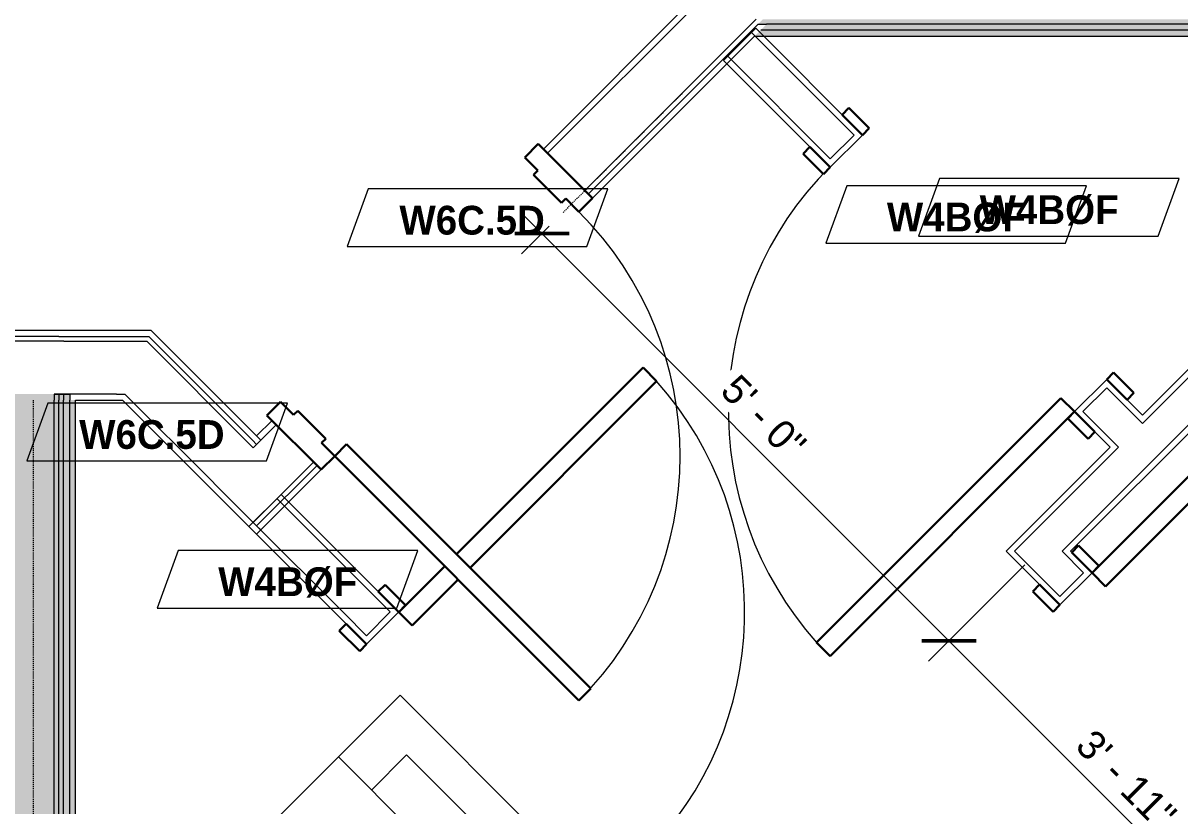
# Model space of a CAD drawing. Header units: inches. Extents: x -4010 to -1814, y 9846 to 12241.
# Drawn here: x -2514.2 to -2393.6, y 11598.3 to 11679.9 of the extents above; entities that cross this region are included whole.
import ezdxf

# ---------------------------------------------------------------- set-up
doc = ezdxf.new("R2010")
doc.units = ezdxf.units.IN
doc.header["$MEASUREMENT"] = 0
doc.linetypes.add('Dash 3_32_', pattern=[0.1875, 0.09375, -0.09375])
for name, color, linetype, lineweight in [('0-1', 7, 'Continuous', 5), ('0-3', 8, 'Continuous', 9), ('A-ANNO-DIMS', 211, 'Continuous', 9), ('A-ANNO-DIMS-32', 211, 'Continuous', 9), ('A-DETL-1', 90, 'Dash 3_32_', 18), ('A-DOOR-1', 7, 'Continuous', 9), ('A-DOOR-2', 10, 'Continuous', 30), ('A-DOOR-3', 31, 'Continuous', 9), ('A-DOOR-4', 31, 'Continuous', 30), ('A-DOOR-FRAM-2', 10, 'Continuous', 30), ('A-DOOR-FRAM-3', 31, 'Continuous', 30), ('A-WALL', 113, 'Continuous', 18), ('A-WALL-2', 250, 'Continuous', 18), ('A-WALL-3', 113, 'Continuous', 9), ('A-WALL-IDEN', 211, 'Continuous', 9), ('I-WALL-1', 21, 'Continuous', 18), ('I-WALL-2', 241, 'Continuous', 5), ('I-WALL-3', 7, 'Continuous', 9), ('P-SANR-FIXT', 6, 'Continuous', 9)]:
    doc.layers.add(name, color=color, linetype=linetype, lineweight=lineweight)
doc.styles.add('Century Gothic', font='ufonts.com_century-gothic.ttf', dxfattribs={"height": 3})
doc.styles.add('Century Gothic_B_1', font='GOTHICB.TTF', dxfattribs={"height": 3})
doc.dimstyles.new('OD_1__HACK_2', dxfattribs={"dimscale": 12, "dimtxt": 3.132505, "dimasz": 0.333333, "dimexe": 0.25, "dimexo": 0.166667, "dimgap": 0.041667, "dimtad": 1, "dimdec": 4, "dimrnd": 0.0625, "dimzin": 3, "dimdsep": 46, "dimlunit": 4, "dimtxsty": 'Century Gothic', "dimblk1": 'OBLIQUE', "dimblk2": 'OBLIQUE', "dimsah": 1, "dimcen": 0.09, "dimdle": 0.25, "dimazin": 0, "dimtfac": 1, "dimtdec": 4, "dimtix": 1, "dimtmove": 0, "dimatfit": 3, "dimfxl": 1, "dimtvp": 1, "dimtfill": 1, "dimfrac": 2, "dimtolj": 1, "dimtzin": 0, "dimarcsym": 2})

# ---------------------------------------------------------------- blocks, each defined once
blk = doc.blocks.new('HOLLOW METAL - UNIT DOOR-2191978-UNIT PLANS - 2ND _ 3RD FLOOR')
at = {"layer": 'A-DOOR-1'}
blk.add_arc((18, 3.875), 36, 90, 180, dxfattribs=at)
at = {"layer": 'A-DOOR-2'}
for p, q in [((18, 39.875), (16.25, 39.875)), ((16.25, 39.875), (16.25, 3.875)), ((18, 3.875), (18, 39.875)), ((16.25, 3.875), (18, 3.875))]:
    blk.add_line(p, q, dxfattribs=at)
at = {"layer": 'A-DOOR-FRAM-2'}
for p, q in [((-18, 3.875), (-20, 3.875)), ((-20, 3.875), (-20, -4.125)), ((-18, 1.9375), (-18, 3.875)), ((18, 3.875), (18, 1.9375)), ((20, 3.875), (18, 3.875)), ((20, -4.125), (20, 3.875)), ((-17.375, 1.9375), (-18, 1.9375)), ((-17.375, -2.1875), (-17.375, 1.9375)), ((18, 1.9375), (17.375, 1.9375)), ((17.375, 1.9375), (17.375, -2.1875)), ((-18, -4.125), (-18, -2.1875)), ((-18, -2.1875), (-17.375, -2.1875)), ((17.375, -2.1875), (18, -2.1875)), ((18, -2.1875), (18, -4.125)), ((-20, -4.125), (-18, -4.125)), ((18, -4.125), (20, -4.125))]:
    blk.add_line(p, q, dxfattribs=at)
blk = doc.blocks.new('CTR - 1st Phase - Common Walls_rvt-1-UNIT PLANS - 2ND _ 3RD FLOOR')
at = {"layer": 'I-WALL-1'}
blk.add_hatch(color=256, dxfattribs=at).paths.add_polyline_path([(-2076.17, 11678.55), (-2076.17, 11679.18), (-2437.28, 11679.18), (-2437.91, 11678.55), (-2370.22, 11678.55), (-2370.22, 11678.74), (-2322.22, 11678.74), (-2322.22, 11678.55), (-2088, 11678.55)], flags=0)
at = {"layer": 'I-WALL-2'}
for points in [[(-2076.17, 11679.8), (-2076.17, 11680.3), (-2437.04, 11680.3), (-2437.54, 11679.8), (-2088, 11679.8)], [(-2076.17, 11679.18), (-2076.17, 11679.8), (-2436.66, 11679.8), (-2437.28, 11679.18), (-2088, 11679.18)], [(-2510.94, 11255.64), (-2510.94, 11641.24), (-2516.44, 11641.24), (-2516.44, 11255.64)], [(-2510.44, 11255.64), (-2510.44, 11641.24), (-2510.94, 11641.24), (-2510.94, 11255.64)], [(-2509.94, 11255.64), (-2509.94, 11641.24), (-2510.44, 11641.24), (-2510.44, 11255.64)], [(-2509.94, 11255.64), (-2509.31, 11255.64), (-2509.31, 11641.24), (-2509.94, 11641.24), (-2509.94, 11268)], [(-2509.31, 11255.64), (-2508.69, 11255.64), (-2508.69, 11640.61), (-2509.31, 11640.61), (-2509.31, 11268)]]:
    blk.add_hatch(color=256, dxfattribs=at).paths.add_polyline_path(points, flags=0)
at = {"layer": 'A-WALL-2'}
for p, q in [((-2443.64, 11682.19), (-2459.49, 11666.34)), ((-2437.75, 11680.3), (-2455.6, 11662.45)), ((-2437.54, 11679.8), (-2455.25, 11662.09)), ((-2437.54, 11679.8), (-2436.66, 11679.8)), ((-2076.17, 11679.18), (-2437.28, 11679.18)), ((-2076.17, 11679.8), (-2436.66, 11679.8)), ((-2510.43, 11647.24), (-2644.75, 11647.24)), ((-2509.93, 11646.74), (-2644.75, 11646.74)), ((-2510.43, 11647.24), (-2501.77, 11647.24)), ((-2509.93, 11646.74), (-2509.05, 11646.74)), ((-2509.05, 11646.74), (-2501.27, 11646.74)), ((-2501.77, 11647.24), (-2501.06, 11647.24)), ((-2501.27, 11646.74), (-2490.62, 11636.09)), ((-2501.06, 11647.24), (-2490.27, 11636.44)), ((-2510.44, 11641.24), (-2510.94, 11641.24)), ((-2510.94, 11641.24), (-2510.44, 11641.24)), ((-2510.94, 11641.24), (-2510.94, 11640.61)), ((-2510.94, 11255.64), (-2510.94, 11640.61)), ((-2509.94, 11641.24), (-2510.44, 11641.24)), ((-2510.44, 11641.24), (-2509.94, 11641.24)), ((-2510.44, 11641.24), (-2510.44, 11640.61)), ((-2510.44, 11255.64), (-2510.44, 11640.61)), ((-2509.31, 11641.24), (-2509.94, 11641.24)), ((-2509.94, 11641.24), (-2509.31, 11641.24)), ((-2509.94, 11641.24), (-2509.94, 11640.61)), ((-2509.94, 11255.64), (-2509.94, 11640.61)), ((-2504.43, 11641.24), (-2509.31, 11641.24)), ((-2509.31, 11641.24), (-2509.31, 11640.61)), ((-2509.31, 11255.64), (-2509.31, 11640.61)), ((-2504.43, 11641.24), (-2503.55, 11641.24)), ((-2503.55, 11641.24), (-2494.51, 11632.2)), ((-2489.39, 11636.44), (-2489.83, 11636.89)), ((-2487.78, 11638.05), (-2489.39, 11636.44)), ((-2490.18, 11635.65), (-2490.62, 11636.09)), ((-2489.83, 11636), (-2490.27, 11636.44)), ((-2489.83, 11636), (-2490.18, 11635.65)), ((-2489.83, 11636), (-2490.18, 11635.65)), ((-2489.39, 11636.44), (-2489.83, 11636)), ((-2489.39, 11636.44), (-2489.83, 11636)), ((-2483.89, 11634.16), (-2490.18, 11627.87)), ((-2483.53, 11633.81), (-2489.83, 11627.52)), ((-2494.07, 11631.76), (-2494.51, 11632.2)), ((-2490.18, 11627.87), (-2494.07, 11631.76)), ((-2489.83, 11627.52), (-2490.18, 11627.87)), ((-2489.39, 11627.08), (-2489.83, 11627.52))]:
    blk.add_line(p, q, dxfattribs=at)
at = {"layer": 'I-WALL-3'}
for p, q in [((-2444.08, 11682.64), (-2459.93, 11666.78)), ((-2454.81, 11661.65), (-2437.91, 11678.55)), ((-2437.91, 11678.55), (-2370.22, 11678.55)), ((-2511.06, 11647.86), (-2644.75, 11647.86)), ((-2501.69, 11647.86), (-2511.06, 11647.86)), ((-2500.81, 11647.86), (-2501.69, 11647.86)), ((-2489.83, 11636.89), (-2500.81, 11647.86)), ((-2508.69, 11640.61), (-2503.81, 11640.61)), ((-2508.69, 11557.15), (-2508.69, 11640.61)), ((-2503.81, 11640.61), (-2494.95, 11631.76)), ((-2488.22, 11638.5), (-2489.83, 11636.89)), ((-2489.39, 11627.08), (-2483.09, 11633.37)), ((-2494.95, 11631.76), (-2489.83, 11626.63)), ((-2489.83, 11626.63), (-2489.39, 11627.08))]:
    blk.add_line(p, q, dxfattribs=at)
at = {"layer": '0-3', "rotation": 225.0000000000052}
blk.add_blockref('HOLLOW METAL - UNIT DOOR-2191978-UNIT PLANS - 2ND _ 3RD FLOOR', (-2471.69, 11650.25), dxfattribs=at)
blk = doc.blocks.new('SWING - SINGLE - FLUSH - 2-10 x 6-8 - PRIVACY-3928450-UNIT PLANS - 2ND _ 3RD FLOOR')
at = {"layer": 'A-DOOR-3'}
blk.add_arc((17, -2.37), 34.07, 180, 266.6343, dxfattribs=at)
at = {"layer": 'A-DOOR-4'}
for p, q in [((15, -2.37), (15, -36.38)), ((17, -2.37), (15, -2.37)), ((17, -2.37), (17, -36.38)), ((17, -36.38), (15, -36.38))]:
    blk.add_line(p, q, dxfattribs=at)
at = {"layer": 'A-DOOR-FRAM-3'}
for p, q in [((-20, 2.38), (-20, 3.38)), ((-20, 3.38), (-17, 3.38)), ((-17, 3.38), (-17, 2.38)), ((17, 2.38), (17, 3.38)), ((17, 3.38), (20, 3.38)), ((20, 3.38), (20, 2.38)), ((-17, 2.38), (-20, 2.38)), ((20, 2.38), (17, 2.38)), ((-20, -2.37), (-17, -2.37)), ((-20, -3.37), (-20, -2.37)), ((-17, -2.37), (-17, -3.37)), ((17, -2.37), (20, -2.37)), ((17, -3.37), (17, -2.37)), ((20, -2.37), (20, -3.37)), ((-17, -3.37), (-20, -3.37)), ((20, -3.37), (17, -3.37))]:
    blk.add_line(p, q, dxfattribs=at)
blk = doc.blocks.new('SWING - SINGLE - FLUSH - 3-0 x 6-8 - PASSAGE-3937331-UNIT PLANS - 2ND _ 3RD FLOOR')
at = {"layer": 'A-DOOR-3'}
blk.add_arc((18, -2.37), 36.07, 180, 266.8211, dxfattribs=at)
at = {"layer": 'A-DOOR-4'}
for p, q in [((16, -2.37), (16, -38.39)), ((18, -2.37), (16, -2.37)), ((18, -2.37), (18, -38.39)), ((18, -38.39), (16, -38.39))]:
    blk.add_line(p, q, dxfattribs=at)
at = {"layer": 'A-DOOR-FRAM-3'}
for p, q in [((-21, 2.38), (-21, 3.38)), ((-21, 3.38), (-18, 3.38)), ((-18, 3.38), (-18, 2.38)), ((18, 2.38), (18, 3.38)), ((18, 3.38), (21, 3.38)), ((21, 3.38), (21, 2.38)), ((-18, 2.38), (-21, 2.38)), ((21, 2.38), (18, 2.38)), ((-21, -2.37), (-18, -2.37)), ((-21, -3.37), (-21, -2.37)), ((-18, -2.37), (-18, -3.37)), ((18, -2.37), (21, -2.37)), ((18, -3.37), (18, -2.37)), ((21, -2.37), (21, -3.37)), ((-18, -3.37), (-21, -3.37)), ((21, -3.37), (18, -3.37))]:
    blk.add_line(p, q, dxfattribs=at)
blk = doc.blocks.new('SWING - SINGLE - FLUSH - 3-0 x 6-8 - PASSAGE-3208263-UNIT PLANS - 2ND _ 3RD FLOOR')
at = {"layer": 'A-DOOR-3'}
blk.add_arc((18, -2.37), 36.07, 180, 266.8211, dxfattribs=at)
at = {"layer": 'A-DOOR-4'}
for p, q in [((16, -2.37), (16, -9.15)), ((18, -2.37), (16, -2.37)), ((18, -2.37), (18, -9.15)), ((16, -10.9), (16, -38.39)), ((18, -10.9), (18, -38.39)), ((18, -38.39), (16, -38.39))]:
    blk.add_line(p, q, dxfattribs=at)
at = {"layer": 'A-DOOR-FRAM-3'}
for p, q in [((-21, 2.38), (-21, 3.38)), ((-21, 3.38), (-18, 3.38)), ((-18, 3.38), (-18, 2.38)), ((18, 2.38), (18, 3.38)), ((18, 3.38), (21, 3.38)), ((21, 3.38), (21, 2.38)), ((-18, 2.38), (-21, 2.38)), ((21, 2.38), (18, 2.38)), ((-21, -2.37), (-18, -2.37)), ((-21, -3.37), (-21, -2.37)), ((-18, -2.37), (-18, -3.37)), ((18, -2.37), (21, -2.37)), ((18, -3.37), (18, -2.37)), ((21, -2.37), (21, -3.37)), ((-18, -3.37), (-21, -3.37)), ((21, -3.37), (18, -3.37))]:
    blk.add_line(p, q, dxfattribs=at)
blk = doc.blocks.new('Stacked Washer and Dryer - 26_x25_ - Private-1352637-UNIT PLANS - 2ND _ 3RD FLOOR')
at = {"layer": 'P-SANR-FIXT'}
for p, q in [((0, 13.625), (32.4375, 13.625)), ((0, 13.625), (0, -13.625)), ((23.34375, 13.625), (23.34375, -13.625)), ((32.4375, 13.625), (32.4375, -13.625)), ((23.34375, 8.75), (28.53125, 8.75)), ((28.53125, 8.75), (28.53125, -8.75)), ((28.53125, -8.75), (23.34375, -8.75)), ((32.4375, -13.625), (0, -13.625))]:
    blk.add_line(p, q, dxfattribs=at)
blk = doc.blocks.new('DIMBLOCK246-UNIT PLANS - 2ND _ 3RD FLOOR')
at = {"layer": 'A-ANNO-DIMS-32'}
for p, q in [((-2409.75, 11623.45), (-2419.78, 11613.42)), ((-2417.66, 11615.54), (-2409.75, 11623.45)), ((-2384.42, 11582.31), (-2417.66, 11615.54)), ((-2373.33, 11593.4), (-2386.54, 11580.19)), ((-2384.42, 11582.31), (-2373.33, 11593.4))]:
    blk.add_line(p, q, dxfattribs=at)
at = {"layer": 'A-ANNO-DIMS-32', "lineweight": 50}
for p, q in [((-2417.66, 11615.54), (-2420.49, 11615.54)), ((-2417.66, 11615.54), (-2414.83, 11615.54)), ((-2384.42, 11582.31), (-2387.25, 11582.31)), ((-2384.42, 11582.31), (-2381.59, 11582.31))]:
    blk.add_line(p, q, dxfattribs=at)
at = {"layer": 'A-ANNO-DIMS-32', "color": 0, "insert": (-2402.5, 11606.53), "char_height": 3, "width": 15.394, "attachment_point": 1, "rotation": 315, "line_spacing_factor": 0.984502, "style": 'Century Gothic', "bg_fill": 3, "box_fill_scale": 1.25, "bg_fill_color": 256, "bg_fill_true_color": 13158600, "bg_fill_transparency": 0}
blk.add_mtext('3\' - 11"', dxfattribs=at)
blk = doc.blocks.new('_Oblique')
at = {"color": 0, "linetype": 'ByBlock', "lineweight": -2}
blk.add_line((-0.5, -0.5), (0.5, 0.5), dxfattribs=at)
blk = doc.blocks.new('DIMBLOCK247-UNIT PLANS - 2ND _ 3RD FLOOR')
at = {"layer": 'A-ANNO-DIMS-32'}
for p, q in [((-2417.66, 11615.54), (-2462.21, 11660.09)), ((-2459.33, 11658.73), (-2462.21, 11655.85)), ((-2460.08, 11657.97), (-2459.33, 11658.73)), ((-2409.75, 11623.45), (-2419.78, 11613.42)), ((-2417.66, 11615.54), (-2409.75, 11623.45))]:
    blk.add_line(p, q, dxfattribs=at)
at = {"layer": 'A-ANNO-DIMS-32', "lineweight": 50}
for p, q in [((-2460.08, 11657.97), (-2462.91, 11657.97)), ((-2460.08, 11657.97), (-2457.26, 11657.97)), ((-2417.66, 11615.54), (-2420.49, 11615.54)), ((-2417.66, 11615.54), (-2414.83, 11615.54))]:
    blk.add_line(p, q, dxfattribs=at)
at = {"layer": 'A-ANNO-DIMS-32', "color": 0, "insert": (-2439.51, 11643.54), "char_height": 3, "width": 12.5897, "attachment_point": 1, "rotation": 315, "line_spacing_factor": 0.984502, "style": 'Century Gothic', "bg_fill": 3, "box_fill_scale": 1.25, "bg_fill_color": 256, "bg_fill_true_color": 13158600, "bg_fill_transparency": 0}
blk.add_mtext('5\' - 0"', dxfattribs=at)
blk = doc.blocks.new('Wall Tag - Arch Wall-3956453-UNIT PLANS - 2ND _ 3RD FLOOR')
at = {"layer": 'A-WALL-IDEN'}
for p, q in [((-0.3561, 0.0937), (-0.4244, -0.0937)), ((0.4244, 0.0937), (-0.3561, 0.0937)), ((0.3561, -0.0937), (0.4244, 0.0937)), ((-0.4244, -0.0937), (0.3561, -0.0937))]:
    blk.add_line(p, q, dxfattribs=at)

msp = doc.modelspace()

# ---------------------------------------------------------------- linework, layer by layer
at = {"layer": 'A-DETL-1'}
for p, q in [((-2444.51464, 11673.53722), (-2457.91237, 11660.13948)), ((-2513.12374, 11640.61899), (-2513.12374, 11286.61899))]:
    msp.add_line(p, q, dxfattribs=at)
at = {"layer": 'A-WALL'}
for p, q in [((-2427.55135, 11668.23054), (-2438.24439, 11678.92358)), ((-2440.71927, 11676.44871), (-2430.02622, 11665.75566)), ((-2430.02622, 11665.75566), (-2427.55135, 11668.23054)), ((-2380.34569, 11655.32823), (-2397.49736, 11638.17655)), ((-2376.84569, 11653.87848), (-2405.85861, 11624.86556)), ((-2401.21162, 11641.89081), (-2403.68649, 11639.41593)), ((-2397.49736, 11638.17655), (-2401.21162, 11641.89081)), ((-2403.68649, 11639.41593), (-2399.97224, 11635.70168)), ((-2399.97224, 11635.70168), (-2410.80836, 11624.86556)), ((-2487.70622, 11630.34563), (-2478.20622, 11620.84563)), ((-2490.1811, 11627.87076), (-2480.6811, 11618.37076)), ((-2406.09479, 11620.15199), (-2410.80836, 11624.86556)), ((-2403.61992, 11622.62686), (-2405.85861, 11624.86556)), ((-2406.09479, 11620.15199), (-2403.61992, 11622.62686)), ((-2475.8974, 11618.53681), (-2478.20622, 11620.84563)), ((-2480.6811, 11618.37076), (-2478.37228, 11616.06194)), ((-2478.37228, 11616.06194), (-2475.8974, 11618.53681))]:
    msp.add_line(p, q, dxfattribs=at)
at = {"layer": 'A-WALL-3'}
for p, q in [((-2437.80245, 11679.36552), (-2441.16121, 11676.00676)), ((-2426.66746, 11668.23054), (-2437.80245, 11679.36552)), ((-2441.16121, 11676.00676), (-2430.02622, 11664.87178)), ((-2430.02622, 11664.87178), (-2426.66746, 11668.23054)), ((-2380.97069, 11655.58711), (-2397.49736, 11639.06043)), ((-2404.97473, 11624.86556), (-2376.22069, 11653.6196)), ((-2401.21162, 11642.77469), (-2404.57038, 11639.41593)), ((-2397.49736, 11639.06043), (-2401.21162, 11642.77469)), ((-2404.57038, 11639.41593), (-2400.85612, 11635.70168)), ((-2400.85612, 11635.70168), (-2411.69224, 11624.86556)), ((-2487.26428, 11630.78757), (-2490.62304, 11627.42882)), ((-2477.76428, 11621.28757), (-2487.26428, 11630.78757)), ((-2490.62304, 11627.42882), (-2481.12304, 11617.92882)), ((-2411.69224, 11624.86556), (-2406.09479, 11619.2681)), ((-2402.73604, 11622.62686), (-2404.97473, 11624.86556)), ((-2406.09479, 11619.2681), (-2402.73604, 11622.62686)), ((-2475.01352, 11618.53681), (-2477.76428, 11621.28757)), ((-2481.12304, 11617.92882), (-2478.37228, 11615.17806)), ((-2478.37228, 11615.17806), (-2475.01352, 11618.53681))]:
    msp.add_line(p, q, dxfattribs=at)

# ---------------------------------------------------------------- block references
at = {"layer": '0-1'}
msp.add_blockref('CTR - 1st Phase - Common Walls_rvt-1-UNIT PLANS - 2ND _ 3RD FLOOR', (0, 0), dxfattribs=at)
at = {"layer": 'A-DOOR-3'}
for name, p, rotation in [('SWING - SINGLE - FLUSH - 3-0 x 6-8 - PASSAGE-3937331-UNIT PLANS - 2ND _ 3RD FLOOR', (-2415.61892, 11653.82323), 314.9999999999333), ('SWING - SINGLE - FLUSH - 2-10 x 6-8 - PRIVACY-3928450-UNIT PLANS - 2ND _ 3RD FLOOR', (-2392.3946, 11608.92667), 134.9999999999333), ('SWING - SINGLE - FLUSH - 3-0 x 6-8 - PASSAGE-3208263-UNIT PLANS - 2ND _ 3RD FLOOR', (-2463.96497, 11604.12951), 134.999999999973)]:
    msp.add_blockref(name, p, dxfattribs=dict(at, rotation=rotation))
at = {"layer": 'A-WALL-IDEN', "xscale": 31.99999999999999, "yscale": 31.99999999999999, "zscale": 31.99999999999999}
for p in [(-2500.18623, 11637.28473), (-2486.61056, 11621.94129)]:
    msp.add_blockref('Wall Tag - Arch Wall-3956453-UNIT PLANS - 2ND _ 3RD FLOOR', p, dxfattribs=at)
at = {"layer": 'P-SANR-FIXT', "rotation": 45.00000000003337}
msp.add_blockref('Stacked Washer and Dryer - 26_x25_ - Private-1352637-UNIT PLANS - 2ND _ 3RD FLOOR', (-2488.17932, 11577.29085), dxfattribs=at)

# ---------------------------------------------------------------- texts
at = {"layer": 'A-WALL-IDEN', "char_height": 3, "attachment_point": 1, "style": 'Century Gothic_B_1'}
for s, insert, width in [('W6C.5D', (-2508.32184, 11638.53227), 19.594), ('W4BØF', (-2493.82648, 11623.18883), 17.372)]:
    msp.add_mtext(s, dxfattribs=dict(at, insert=insert, width=width))

# ---------------------------------------------------------------- next in the draw order: dimensions: what is measured, and where the dimension line sits
at = {"layer": 'A-ANNO-DIMS'}
dim = msp.add_linear_dim(base=(-2417.65735, 11615.54169), p1=(-2371.91464, 11594.81636), p2=(-2408.33349, 11624.86556), angle=315, dimstyle='OD_1__HACK_2', override={"dimpost": '<>', "dimfxl": 47.215318}, dxfattribs=at)
dim.commit()
dim.dimension.update_dxf_attribs({"geometry": 'DIMBLOCK246-UNIT PLANS - 2ND _ 3RD FLOOR', "text_midpoint": (-2399.57277, 11600.39226)})

# ---------------------------------------------------------------- next in the draw order: dimensions: what is measured, and where the dimension line sits
dim = msp.add_linear_dim(base=(-2460.08375, 11657.9681), p1=(-2408.33349, 11624.86556), p2=(-2457.91237, 11660.13948), angle=315, dimstyle='OD_1__HACK_2', override={"dimpost": '<>', "dimfxl": 60.846659}, dxfattribs=at)
dim.commit()
dim.dimension.update_dxf_attribs({"geometry": 'DIMBLOCK247-UNIT PLANS - 2ND _ 3RD FLOOR', "text_midpoint": (-2437.40298, 11638.22247)})

# ---------------------------------------------------------------- next in the draw order: block references
at = {"layer": 'A-WALL-IDEN', "xscale": 31.99999999999999, "yscale": 31.99999999999999, "zscale": 31.99999999999999}
for p in [(-2407.24223, 11660.71091), (-2466.80645, 11659.61475), (-2416.91238, 11659.9505)]:
    msp.add_blockref('Wall Tag - Arch Wall-3956453-UNIT PLANS - 2ND _ 3RD FLOOR', p, dxfattribs=at)

# ---------------------------------------------------------------- next in the draw order: texts
at = {"layer": 'A-WALL-IDEN', "char_height": 3, "attachment_point": 1, "style": 'Century Gothic_B_1'}
for s, insert, width in [('W4BØF', (-2424.1283, 11661.19804), 17.372), ('W4BØF', (-2414.45815, 11661.95844), 17.372), ('W6C.5D', (-2474.94205, 11660.86228), 19.594)]:
    msp.add_mtext(s, dxfattribs=dict(at, insert=insert, width=width))

doc.saveas('drawing.dxf')
